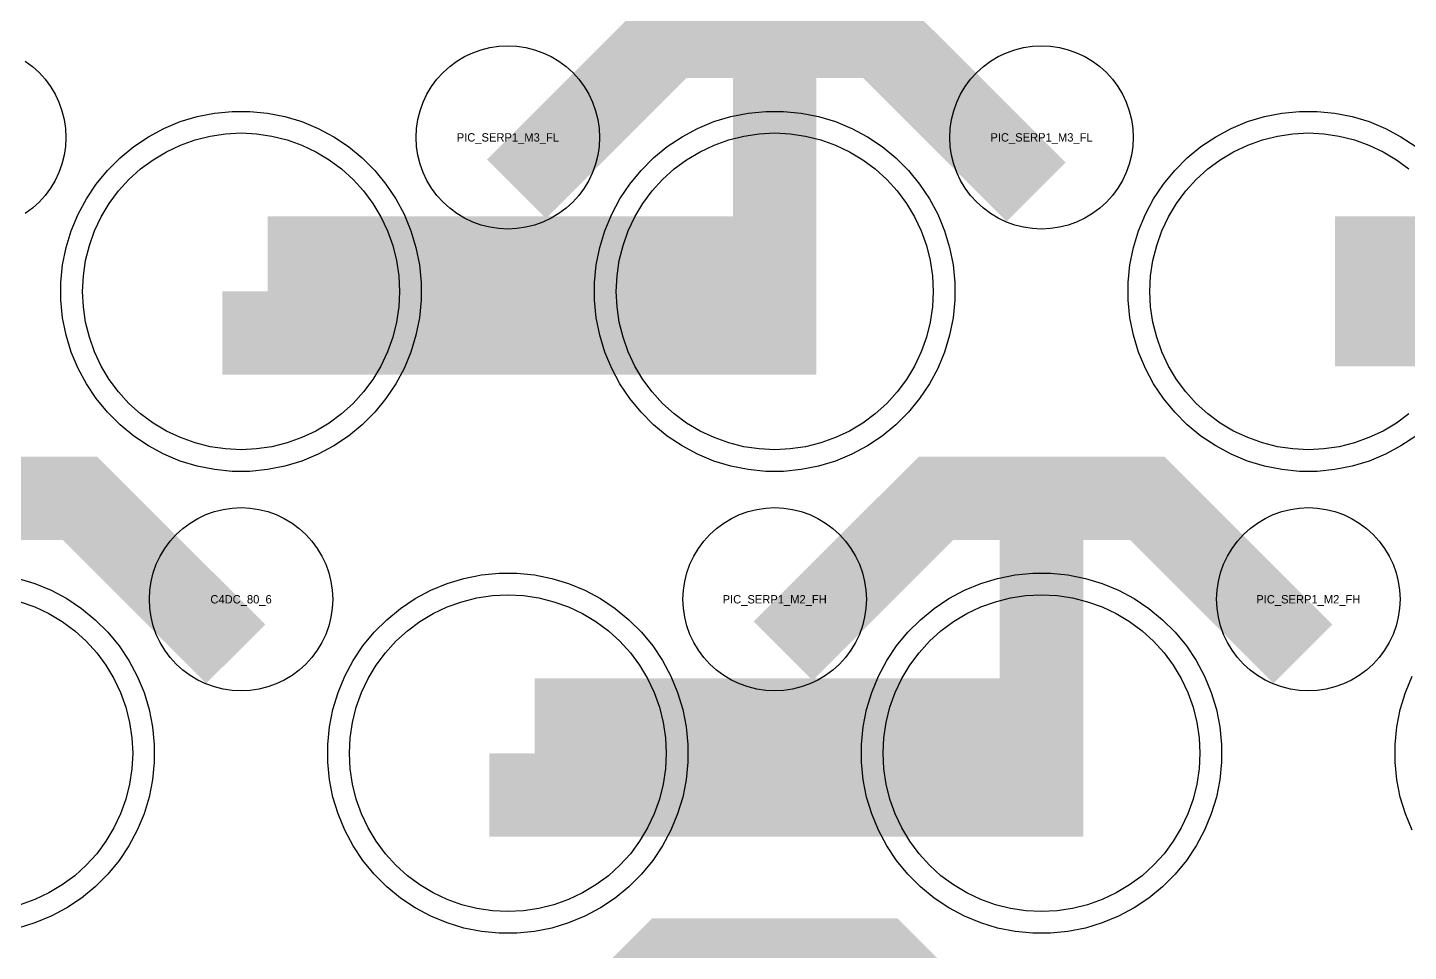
# Model space of a CAD drawing. Extents: x -11880 to 11880, y -14992 to 14992.
# Drawn here: x -9904 to -9490, y -3813.9 to -3536.8 of the extents above; entities that cross this region are included whole.
import ezdxf
from ezdxf.enums import TextEntityAlignment as Align

# ---------------------------------------------------------------- set-up
doc = ezdxf.new("R2010")
doc.units = 0
doc.header["$MEASUREMENT"] = 0
for name, color, linetype in [('GDS_775_DT_237', 138, 'CONTINUOUS'), ('RDL1_FS', 34, 'CONTINUOUS'), ('RDL_BS', 160, 'CONTINUOUS')]:
    doc.layers.add(name, color=color, linetype=linetype)

msp = doc.modelspace()

# ---------------------------------------------------------------- linework, layer by layer
at = {"layer": 'RDL1_FS'}
for points in [[(-9840, -3663.384), (-9844.657, -3663.155), (-9849.268, -3662.471), (-9853.791, -3661.339), (-9858.181, -3659.767), (-9862.395, -3657.775), (-9866.395, -3655.377), (-9870.14, -3652.599), (-9873.594, -3649.469), (-9876.724, -3646.015), (-9879.502, -3642.27), (-9881.9, -3638.27), (-9883.892, -3634.056), (-9885.464, -3629.666), (-9886.596, -3625.143), (-9887.28, -3620.532), (-9887.509, -3615.875), (-9887.28, -3611.218), (-9886.596, -3606.607), (-9885.464, -3602.084), (-9883.892, -3597.694), (-9881.9, -3593.48), (-9879.502, -3589.48), (-9876.724, -3585.735), (-9873.594, -3582.281), (-9870.14, -3579.151), (-9866.395, -3576.373), (-9862.395, -3573.975), (-9858.181, -3571.983), (-9853.791, -3570.411), (-9849.268, -3569.279), (-9844.657, -3568.595), (-9840, -3568.366), (-9835.343, -3568.595), (-9830.732, -3569.279), (-9826.209, -3570.411), (-9821.819, -3571.983), (-9817.605, -3573.975), (-9813.605, -3576.373), (-9809.86, -3579.151), (-9806.406, -3582.281), (-9803.276, -3585.735), (-9800.498, -3589.48), (-9798.1, -3593.48), (-9796.108, -3597.694), (-9794.536, -3602.084), (-9793.404, -3606.607), (-9792.72, -3611.218), (-9792.491, -3615.875), (-9792.72, -3620.532), (-9793.404, -3625.143), (-9794.536, -3629.666), (-9796.108, -3634.056), (-9798.1, -3638.27), (-9800.498, -3642.27), (-9803.276, -3646.015), (-9806.406, -3649.469), (-9809.86, -3652.599), (-9813.605, -3655.377), (-9817.605, -3657.775), (-9821.819, -3659.767), (-9826.209, -3661.339), (-9830.732, -3662.471), (-9835.343, -3663.155)], [(-9680, -3663.384), (-9684.657, -3663.155), (-9689.268, -3662.471), (-9693.791, -3661.339), (-9698.181, -3659.767), (-9702.395, -3657.775), (-9706.395, -3655.377), (-9710.14, -3652.599), (-9713.594, -3649.469), (-9716.724, -3646.015), (-9719.502, -3642.27), (-9721.9, -3638.27), (-9723.892, -3634.056), (-9725.464, -3629.666), (-9726.596, -3625.143), (-9727.28, -3620.532), (-9727.509, -3615.875), (-9727.28, -3611.218), (-9726.596, -3606.607), (-9725.464, -3602.084), (-9723.892, -3597.694), (-9721.9, -3593.48), (-9719.502, -3589.48), (-9716.724, -3585.735), (-9713.594, -3582.281), (-9710.14, -3579.151), (-9706.395, -3576.373), (-9702.395, -3573.975), (-9698.181, -3571.983), (-9693.791, -3570.411), (-9689.268, -3569.279), (-9684.657, -3568.595), (-9680, -3568.366), (-9675.343, -3568.595), (-9670.732, -3569.279), (-9666.209, -3570.411), (-9661.819, -3571.983), (-9657.605, -3573.975), (-9653.605, -3576.373), (-9649.86, -3579.151), (-9646.406, -3582.281), (-9643.276, -3585.735), (-9640.498, -3589.48), (-9638.1, -3593.48), (-9636.108, -3597.694), (-9634.536, -3602.084), (-9633.404, -3606.607), (-9632.72, -3611.218), (-9632.491, -3615.875), (-9632.72, -3620.532), (-9633.404, -3625.143), (-9634.536, -3629.666), (-9636.108, -3634.056), (-9638.1, -3638.27), (-9640.498, -3642.27), (-9643.276, -3646.015), (-9646.406, -3649.469), (-9649.86, -3652.599), (-9653.605, -3655.377), (-9657.605, -3657.775), (-9661.819, -3659.767), (-9666.209, -3661.339), (-9670.732, -3662.471), (-9675.343, -3663.155)], [(-9760, -3801.949), (-9764.657, -3801.72), (-9769.268, -3801.036), (-9773.791, -3799.904), (-9778.181, -3798.332), (-9782.395, -3796.34), (-9786.395, -3793.942), (-9790.14, -3791.164), (-9793.594, -3788.034), (-9796.724, -3784.58), (-9799.502, -3780.835), (-9801.9, -3776.835), (-9803.892, -3772.621), (-9805.464, -3768.231), (-9806.596, -3763.708), (-9807.28, -3759.097), (-9807.509, -3754.44), (-9807.28, -3749.783), (-9806.596, -3745.172), (-9805.464, -3740.649), (-9803.892, -3736.259), (-9801.9, -3732.045), (-9799.502, -3728.045), (-9796.724, -3724.3), (-9793.594, -3720.846), (-9790.14, -3717.716), (-9786.395, -3714.938), (-9782.395, -3712.54), (-9778.181, -3710.548), (-9773.791, -3708.976), (-9769.268, -3707.844), (-9764.657, -3707.16), (-9760, -3706.931), (-9755.343, -3707.16), (-9750.732, -3707.844), (-9746.209, -3708.976), (-9741.819, -3710.548), (-9737.605, -3712.54), (-9733.605, -3714.938), (-9729.86, -3717.716), (-9726.406, -3720.846), (-9723.276, -3724.3), (-9720.498, -3728.045), (-9718.1, -3732.045), (-9716.108, -3736.259), (-9714.536, -3740.649), (-9713.404, -3745.172), (-9712.72, -3749.783), (-9712.491, -3754.44), (-9712.72, -3759.097), (-9713.404, -3763.708), (-9714.536, -3768.231), (-9716.108, -3772.621), (-9718.1, -3776.835), (-9720.498, -3780.835), (-9723.276, -3784.58), (-9726.406, -3788.034), (-9729.86, -3791.164), (-9733.605, -3793.942), (-9737.605, -3796.34), (-9741.819, -3798.332), (-9746.209, -3799.904), (-9750.732, -3801.036), (-9755.343, -3801.72)], [(-9600, -3801.949), (-9604.657, -3801.72), (-9609.268, -3801.036), (-9613.791, -3799.904), (-9618.181, -3798.332), (-9622.395, -3796.34), (-9626.395, -3793.942), (-9630.14, -3791.164), (-9633.594, -3788.034), (-9636.724, -3784.58), (-9639.502, -3780.835), (-9641.9, -3776.835), (-9643.892, -3772.621), (-9645.464, -3768.231), (-9646.596, -3763.708), (-9647.28, -3759.097), (-9647.509, -3754.44), (-9647.28, -3749.783), (-9646.596, -3745.172), (-9645.464, -3740.649), (-9643.892, -3736.259), (-9641.9, -3732.045), (-9639.502, -3728.045), (-9636.724, -3724.3), (-9633.594, -3720.846), (-9630.14, -3717.716), (-9626.395, -3714.938), (-9622.395, -3712.54), (-9618.181, -3710.548), (-9613.791, -3708.976), (-9609.268, -3707.844), (-9604.657, -3707.16), (-9600, -3706.931), (-9595.343, -3707.16), (-9590.732, -3707.844), (-9586.209, -3708.976), (-9581.819, -3710.548), (-9577.605, -3712.54), (-9573.605, -3714.938), (-9569.86, -3717.716), (-9566.406, -3720.846), (-9563.276, -3724.3), (-9560.498, -3728.045), (-9558.1, -3732.045), (-9556.108, -3736.259), (-9554.536, -3740.649), (-9553.404, -3745.172), (-9552.72, -3749.783), (-9552.491, -3754.44), (-9552.72, -3759.097), (-9553.404, -3763.708), (-9554.536, -3768.231), (-9556.108, -3772.621), (-9558.1, -3776.835), (-9560.498, -3780.835), (-9563.276, -3784.58), (-9566.406, -3788.034), (-9569.86, -3791.164), (-9573.605, -3793.942), (-9577.605, -3796.34), (-9581.819, -3798.332), (-9586.209, -3799.904), (-9590.732, -3801.036), (-9595.343, -3801.72)]]:
    msp.add_lwpolyline(points, close=True, dxfattribs=at)
for points in [[(-9489.86, -3652.599), (-9493.605, -3655.377), (-9497.605, -3657.775), (-9501.819, -3659.767), (-9506.209, -3661.339), (-9510.732, -3662.471), (-9515.343, -3663.155), (-9520, -3663.384), (-9524.657, -3663.155), (-9529.268, -3662.471), (-9533.791, -3661.339), (-9538.181, -3659.767), (-9542.395, -3657.775), (-9546.395, -3655.377), (-9550.14, -3652.599), (-9553.594, -3649.469), (-9556.724, -3646.015), (-9559.502, -3642.27), (-9561.9, -3638.27), (-9563.892, -3634.056), (-9565.464, -3629.666), (-9566.596, -3625.143), (-9567.28, -3620.532), (-9567.509, -3615.875), (-9567.28, -3611.218), (-9566.596, -3606.607), (-9565.464, -3602.084), (-9563.892, -3597.694), (-9561.9, -3593.48), (-9559.502, -3589.48), (-9556.724, -3585.735), (-9553.594, -3582.281), (-9550.14, -3579.151), (-9546.395, -3576.373), (-9542.395, -3573.975), (-9538.181, -3571.983), (-9533.791, -3570.411), (-9529.268, -3569.279), (-9524.657, -3568.595), (-9520, -3568.366), (-9515.343, -3568.595), (-9510.732, -3569.279), (-9506.209, -3570.411), (-9501.819, -3571.983), (-9497.605, -3573.975), (-9493.605, -3576.373), (-9489.86, -3579.151)], [(-9906.209, -3708.976), (-9901.819, -3710.548), (-9897.605, -3712.54), (-9893.605, -3714.938), (-9889.86, -3717.716), (-9886.406, -3720.846), (-9883.276, -3724.3), (-9880.498, -3728.045), (-9878.1, -3732.045), (-9876.108, -3736.259), (-9874.536, -3740.649), (-9873.404, -3745.172), (-9872.72, -3749.783), (-9872.491, -3754.44), (-9872.72, -3759.097), (-9873.404, -3763.708), (-9874.536, -3768.231), (-9876.108, -3772.621), (-9878.1, -3776.835), (-9880.498, -3780.835), (-9883.276, -3784.58), (-9886.406, -3788.034), (-9889.86, -3791.164), (-9893.605, -3793.942), (-9897.605, -3796.34), (-9901.819, -3798.332), (-9906.209, -3799.904)]]:
    msp.add_lwpolyline(points, dxfattribs=at)
for points in [[(-9831.998, -3615.875, 45, 45, 0), (-9759.998, -3615.875, 45, 45, 0)], [(-9759.998, -3615.875, 45, 45, 0), (-9687.998, -3615.875, 45, 45, 0)], [(-9511.998, -3615.875, 45, 45, 0), (-9439.998, -3615.875, 45, 45, 0)], [(-9751.998, -3754.44, 45, 45, 0), (-9679.998, -3754.44, 45, 45, 0)], [(-9679.998, -3754.44, 45, 45, 0), (-9607.998, -3754.44, 45, 45, 0)]]:
    msp.add_lwpolyline(points, format="xyseb", dxfattribs=at)
at = {"layer": 'RDL_BS'}
for points in [[(-9680, -3640.875, 25, 25, 0), (-9680, -3526.874, 25, 25, 0)], [(-9757.438, -3585.189, 25, 25, 0), (-9711.623, -3539.374, 25, 25, 0), (-9678.07, -3539.374, 25, 25, 0)], [(-9601.599, -3586.088, 25, 25, 0), (-9648.313, -3539.374, 25, 25, 0), (-9678.071, -3539.374, 25, 25, 0)], [(-9845.603, -3628.375, 25, 25, 0), (-9667.5, -3628.375, 25, 25, 0)], [(-9600, -3779.44, 25, 25, 0), (-9600, -3665.439, 25, 25, 0)], [(-9841.599, -3724.653, 25, 25, 0), (-9888.313, -3677.939, 25, 25, 0), (-9918.071, -3677.939, 25, 25, 0)], [(-9677.438, -3723.754, 25, 25, 0), (-9631.623, -3677.939, 25, 25, 0), (-9598.07, -3677.939, 25, 25, 0)], [(-9521.599, -3724.653, 25, 25, 0), (-9568.313, -3677.939, 25, 25, 0), (-9598.071, -3677.939, 25, 25, 0)], [(-9765.603, -3766.94, 25, 25, 0), (-9587.5, -3766.94, 25, 25, 0)], [(-9680, -3918.005, 25, 25, 0), (-9680, -3804.004, 25, 25, 0)], [(-9757.438, -3862.319, 25, 25, 0), (-9711.623, -3816.504, 25, 25, 0), (-9678.07, -3816.504, 25, 25, 0)], [(-9601.599, -3863.218, 25, 25, 0), (-9648.313, -3816.504, 25, 25, 0), (-9678.071, -3816.504, 25, 25, 0)]]:
    msp.add_lwpolyline(points, format="xyseb", dxfattribs=at)
for points in [[(-9760, -3597.181), (-9762.693, -3597.049), (-9765.365, -3596.653), (-9767.984, -3595.996), (-9770.519, -3595.089), (-9772.956, -3593.937), (-9775.28, -3592.544), (-9777.443, -3590.941), (-9779.442, -3589.129), (-9781.254, -3587.13), (-9782.857, -3584.967), (-9784.25, -3582.643), (-9785.402, -3580.206), (-9786.309, -3577.671), (-9786.966, -3575.052), (-9787.362, -3572.38), (-9787.494, -3569.687), (-9787.362, -3566.994), (-9786.966, -3564.322), (-9786.309, -3561.703), (-9785.402, -3559.168), (-9784.25, -3556.731), (-9782.857, -3554.407), (-9781.254, -3552.244), (-9779.442, -3550.245), (-9777.443, -3548.433), (-9775.28, -3546.83), (-9772.956, -3545.437), (-9770.519, -3544.285), (-9767.984, -3543.378), (-9765.365, -3542.721), (-9762.693, -3542.325), (-9760, -3542.193), (-9757.307, -3542.325), (-9754.635, -3542.721), (-9752.016, -3543.378), (-9749.481, -3544.285), (-9747.044, -3545.437), (-9744.72, -3546.83), (-9742.557, -3548.433), (-9740.558, -3550.245), (-9738.746, -3552.244), (-9737.143, -3554.407), (-9735.75, -3556.731), (-9734.598, -3559.168), (-9733.691, -3561.703), (-9733.034, -3564.322), (-9732.638, -3566.994), (-9732.506, -3569.687), (-9732.638, -3572.38), (-9733.034, -3575.052), (-9733.691, -3577.671), (-9734.598, -3580.206), (-9735.75, -3582.643), (-9737.143, -3584.967), (-9738.746, -3587.13), (-9740.558, -3589.129), (-9742.557, -3590.941), (-9744.72, -3592.544), (-9747.044, -3593.937), (-9749.481, -3595.089), (-9752.016, -3595.996), (-9754.635, -3596.653), (-9757.307, -3597.049)], [(-9600, -3597.181), (-9602.693, -3597.049), (-9605.365, -3596.653), (-9607.984, -3595.996), (-9610.519, -3595.089), (-9612.956, -3593.937), (-9615.28, -3592.544), (-9617.443, -3590.941), (-9619.442, -3589.129), (-9621.254, -3587.13), (-9622.857, -3584.967), (-9624.25, -3582.643), (-9625.402, -3580.206), (-9626.309, -3577.671), (-9626.966, -3575.052), (-9627.362, -3572.38), (-9627.494, -3569.687), (-9627.362, -3566.994), (-9626.966, -3564.322), (-9626.309, -3561.703), (-9625.402, -3559.168), (-9624.25, -3556.731), (-9622.857, -3554.407), (-9621.254, -3552.244), (-9619.442, -3550.245), (-9617.443, -3548.433), (-9615.28, -3546.83), (-9612.956, -3545.437), (-9610.519, -3544.285), (-9607.984, -3543.378), (-9605.365, -3542.721), (-9602.693, -3542.325), (-9600, -3542.193), (-9597.307, -3542.325), (-9594.635, -3542.721), (-9592.016, -3543.378), (-9589.481, -3544.285), (-9587.044, -3545.437), (-9584.72, -3546.83), (-9582.557, -3548.433), (-9580.558, -3550.245), (-9578.746, -3552.244), (-9577.143, -3554.407), (-9575.75, -3556.731), (-9574.598, -3559.168), (-9573.691, -3561.703), (-9573.034, -3564.322), (-9572.638, -3566.994), (-9572.506, -3569.687), (-9572.638, -3572.38), (-9573.034, -3575.052), (-9573.691, -3577.671), (-9574.598, -3580.206), (-9575.75, -3582.643), (-9577.143, -3584.967), (-9578.746, -3587.13), (-9580.558, -3589.129), (-9582.557, -3590.941), (-9584.72, -3592.544), (-9587.044, -3593.937), (-9589.481, -3595.089), (-9592.016, -3595.996), (-9594.635, -3596.653), (-9597.307, -3597.049)], [(-9842.644, -3669.875), (-9847.938, -3669.358), (-9853.165, -3668.312), (-9858.205, -3666.781), (-9863.115, -3664.75), (-9867.777, -3662.258), (-9872.191, -3659.311), (-9876.292, -3655.949), (-9880.074, -3652.167), (-9883.436, -3648.066), (-9886.383, -3643.652), (-9888.875, -3638.99), (-9890.906, -3634.08), (-9892.437, -3629.04), (-9893.483, -3623.813), (-9894, -3618.519), (-9894, -3613.231), (-9893.483, -3607.937), (-9892.437, -3602.71), (-9890.906, -3597.67), (-9888.875, -3592.76), (-9886.383, -3588.098), (-9883.436, -3583.684), (-9880.074, -3579.583), (-9876.292, -3575.801), (-9872.191, -3572.439), (-9867.777, -3569.492), (-9863.115, -3567), (-9858.205, -3564.969), (-9853.165, -3563.438), (-9847.938, -3562.392), (-9842.644, -3561.875), (-9837.356, -3561.875), (-9832.062, -3562.392), (-9826.835, -3563.438), (-9821.795, -3564.969), (-9816.885, -3567), (-9812.223, -3569.492), (-9807.809, -3572.439), (-9803.708, -3575.801), (-9799.926, -3579.583), (-9796.564, -3583.684), (-9793.617, -3588.098), (-9791.125, -3592.76), (-9789.094, -3597.67), (-9787.563, -3602.71), (-9786.517, -3607.937), (-9786, -3613.231), (-9786, -3618.519), (-9786.517, -3623.813), (-9787.563, -3629.04), (-9789.094, -3634.08), (-9791.125, -3638.99), (-9793.617, -3643.652), (-9796.564, -3648.066), (-9799.926, -3652.167), (-9803.708, -3655.949), (-9807.809, -3659.311), (-9812.223, -3662.258), (-9816.885, -3664.75), (-9821.795, -3666.781), (-9826.835, -3668.312), (-9832.062, -3669.358), (-9837.356, -3669.875)], [(-9682.644, -3669.875), (-9687.938, -3669.358), (-9693.165, -3668.312), (-9698.205, -3666.781), (-9703.115, -3664.75), (-9707.777, -3662.258), (-9712.191, -3659.311), (-9716.292, -3655.949), (-9720.074, -3652.167), (-9723.436, -3648.066), (-9726.383, -3643.652), (-9728.875, -3638.99), (-9730.906, -3634.08), (-9732.437, -3629.04), (-9733.483, -3623.813), (-9734, -3618.519), (-9734, -3613.231), (-9733.483, -3607.937), (-9732.437, -3602.71), (-9730.906, -3597.67), (-9728.875, -3592.76), (-9726.383, -3588.098), (-9723.436, -3583.684), (-9720.074, -3579.583), (-9716.292, -3575.801), (-9712.191, -3572.439), (-9707.777, -3569.492), (-9703.115, -3567), (-9698.205, -3564.969), (-9693.165, -3563.438), (-9687.938, -3562.392), (-9682.644, -3561.875), (-9677.356, -3561.875), (-9672.062, -3562.392), (-9666.835, -3563.438), (-9661.795, -3564.969), (-9656.885, -3567), (-9652.223, -3569.492), (-9647.809, -3572.439), (-9643.708, -3575.801), (-9639.926, -3579.583), (-9636.564, -3583.684), (-9633.617, -3588.098), (-9631.125, -3592.76), (-9629.094, -3597.67), (-9627.563, -3602.71), (-9626.517, -3607.937), (-9626, -3613.231), (-9626, -3618.519), (-9626.517, -3623.813), (-9627.563, -3629.04), (-9629.094, -3634.08), (-9631.125, -3638.99), (-9633.617, -3643.652), (-9636.564, -3648.066), (-9639.926, -3652.167), (-9643.708, -3655.949), (-9647.809, -3659.311), (-9652.223, -3662.258), (-9656.885, -3664.75), (-9661.795, -3666.781), (-9666.835, -3668.312), (-9672.062, -3669.358), (-9677.356, -3669.875)], [(-9840, -3735.746), (-9842.693, -3735.614), (-9845.365, -3735.218), (-9847.984, -3734.561), (-9850.519, -3733.654), (-9852.956, -3732.502), (-9855.28, -3731.109), (-9857.443, -3729.506), (-9859.442, -3727.694), (-9861.254, -3725.695), (-9862.857, -3723.532), (-9864.25, -3721.208), (-9865.402, -3718.771), (-9866.309, -3716.236), (-9866.966, -3713.617), (-9867.362, -3710.945), (-9867.494, -3708.252), (-9867.362, -3705.559), (-9866.966, -3702.887), (-9866.309, -3700.268), (-9865.402, -3697.733), (-9864.25, -3695.296), (-9862.857, -3692.972), (-9861.254, -3690.809), (-9859.442, -3688.81), (-9857.443, -3686.998), (-9855.28, -3685.395), (-9852.956, -3684.002), (-9850.519, -3682.85), (-9847.984, -3681.943), (-9845.365, -3681.286), (-9842.693, -3680.89), (-9840, -3680.758), (-9837.307, -3680.89), (-9834.635, -3681.286), (-9832.016, -3681.943), (-9829.481, -3682.85), (-9827.044, -3684.002), (-9824.72, -3685.395), (-9822.557, -3686.998), (-9820.558, -3688.81), (-9818.746, -3690.809), (-9817.143, -3692.972), (-9815.75, -3695.296), (-9814.598, -3697.733), (-9813.691, -3700.268), (-9813.034, -3702.887), (-9812.638, -3705.559), (-9812.506, -3708.252), (-9812.638, -3710.945), (-9813.034, -3713.617), (-9813.691, -3716.236), (-9814.598, -3718.771), (-9815.75, -3721.208), (-9817.143, -3723.532), (-9818.746, -3725.695), (-9820.558, -3727.694), (-9822.557, -3729.506), (-9824.72, -3731.109), (-9827.044, -3732.502), (-9829.481, -3733.654), (-9832.016, -3734.561), (-9834.635, -3735.218), (-9837.307, -3735.614)], [(-9680, -3735.746), (-9682.693, -3735.614), (-9685.365, -3735.218), (-9687.984, -3734.561), (-9690.519, -3733.654), (-9692.956, -3732.502), (-9695.28, -3731.109), (-9697.443, -3729.506), (-9699.442, -3727.694), (-9701.254, -3725.695), (-9702.857, -3723.532), (-9704.25, -3721.208), (-9705.402, -3718.771), (-9706.309, -3716.236), (-9706.966, -3713.617), (-9707.362, -3710.945), (-9707.494, -3708.252), (-9707.362, -3705.559), (-9706.966, -3702.887), (-9706.309, -3700.268), (-9705.402, -3697.733), (-9704.25, -3695.296), (-9702.857, -3692.972), (-9701.254, -3690.809), (-9699.442, -3688.81), (-9697.443, -3686.998), (-9695.28, -3685.395), (-9692.956, -3684.002), (-9690.519, -3682.85), (-9687.984, -3681.943), (-9685.365, -3681.286), (-9682.693, -3680.89), (-9680, -3680.758), (-9677.307, -3680.89), (-9674.635, -3681.286), (-9672.016, -3681.943), (-9669.481, -3682.85), (-9667.044, -3684.002), (-9664.72, -3685.395), (-9662.557, -3686.998), (-9660.558, -3688.81), (-9658.746, -3690.809), (-9657.143, -3692.972), (-9655.75, -3695.296), (-9654.598, -3697.733), (-9653.691, -3700.268), (-9653.034, -3702.887), (-9652.638, -3705.559), (-9652.506, -3708.252), (-9652.638, -3710.945), (-9653.034, -3713.617), (-9653.691, -3716.236), (-9654.598, -3718.771), (-9655.75, -3721.208), (-9657.143, -3723.532), (-9658.746, -3725.695), (-9660.558, -3727.694), (-9662.557, -3729.506), (-9664.72, -3731.109), (-9667.044, -3732.502), (-9669.481, -3733.654), (-9672.016, -3734.561), (-9674.635, -3735.218), (-9677.307, -3735.614)], [(-9520, -3735.746), (-9522.693, -3735.614), (-9525.365, -3735.218), (-9527.984, -3734.561), (-9530.519, -3733.654), (-9532.956, -3732.502), (-9535.28, -3731.109), (-9537.443, -3729.506), (-9539.442, -3727.694), (-9541.254, -3725.695), (-9542.857, -3723.532), (-9544.25, -3721.208), (-9545.402, -3718.771), (-9546.309, -3716.236), (-9546.966, -3713.617), (-9547.362, -3710.945), (-9547.494, -3708.252), (-9547.362, -3705.559), (-9546.966, -3702.887), (-9546.309, -3700.268), (-9545.402, -3697.733), (-9544.25, -3695.296), (-9542.857, -3692.972), (-9541.254, -3690.809), (-9539.442, -3688.81), (-9537.443, -3686.998), (-9535.28, -3685.395), (-9532.956, -3684.002), (-9530.519, -3682.85), (-9527.984, -3681.943), (-9525.365, -3681.286), (-9522.693, -3680.89), (-9520, -3680.758), (-9517.307, -3680.89), (-9514.635, -3681.286), (-9512.016, -3681.943), (-9509.481, -3682.85), (-9507.044, -3684.002), (-9504.72, -3685.395), (-9502.557, -3686.998), (-9500.558, -3688.81), (-9498.746, -3690.809), (-9497.143, -3692.972), (-9495.75, -3695.296), (-9494.598, -3697.733), (-9493.691, -3700.268), (-9493.034, -3702.887), (-9492.638, -3705.559), (-9492.506, -3708.252), (-9492.638, -3710.945), (-9493.034, -3713.617), (-9493.691, -3716.236), (-9494.598, -3718.771), (-9495.75, -3721.208), (-9497.143, -3723.532), (-9498.746, -3725.695), (-9500.558, -3727.694), (-9502.557, -3729.506), (-9504.72, -3731.109), (-9507.044, -3732.502), (-9509.481, -3733.654), (-9512.016, -3734.561), (-9514.635, -3735.218), (-9517.307, -3735.614)], [(-9762.644, -3808.44), (-9767.938, -3807.923), (-9773.165, -3806.877), (-9778.205, -3805.346), (-9783.115, -3803.315), (-9787.777, -3800.823), (-9792.191, -3797.876), (-9796.292, -3794.514), (-9800.074, -3790.732), (-9803.436, -3786.631), (-9806.383, -3782.217), (-9808.875, -3777.555), (-9810.906, -3772.645), (-9812.437, -3767.605), (-9813.483, -3762.378), (-9814, -3757.084), (-9814, -3751.796), (-9813.483, -3746.502), (-9812.437, -3741.275), (-9810.906, -3736.235), (-9808.875, -3731.325), (-9806.383, -3726.663), (-9803.436, -3722.249), (-9800.074, -3718.148), (-9796.292, -3714.366), (-9792.191, -3711.004), (-9787.777, -3708.057), (-9783.115, -3705.565), (-9778.205, -3703.534), (-9773.165, -3702.003), (-9767.938, -3700.957), (-9762.644, -3700.44), (-9757.356, -3700.44), (-9752.062, -3700.957), (-9746.835, -3702.003), (-9741.795, -3703.534), (-9736.885, -3705.565), (-9732.223, -3708.057), (-9727.809, -3711.004), (-9723.708, -3714.366), (-9719.926, -3718.148), (-9716.564, -3722.249), (-9713.617, -3726.663), (-9711.125, -3731.325), (-9709.094, -3736.235), (-9707.563, -3741.275), (-9706.517, -3746.502), (-9706, -3751.796), (-9706, -3757.084), (-9706.517, -3762.378), (-9707.563, -3767.605), (-9709.094, -3772.645), (-9711.125, -3777.555), (-9713.617, -3782.217), (-9716.564, -3786.631), (-9719.926, -3790.732), (-9723.708, -3794.514), (-9727.809, -3797.876), (-9732.223, -3800.823), (-9736.885, -3803.315), (-9741.795, -3805.346), (-9746.835, -3806.877), (-9752.062, -3807.923), (-9757.356, -3808.44)], [(-9602.644, -3808.44), (-9607.938, -3807.923), (-9613.165, -3806.877), (-9618.205, -3805.346), (-9623.115, -3803.315), (-9627.777, -3800.823), (-9632.191, -3797.876), (-9636.292, -3794.514), (-9640.074, -3790.732), (-9643.436, -3786.631), (-9646.383, -3782.217), (-9648.875, -3777.555), (-9650.906, -3772.645), (-9652.437, -3767.605), (-9653.483, -3762.378), (-9654, -3757.084), (-9654, -3751.796), (-9653.483, -3746.502), (-9652.437, -3741.275), (-9650.906, -3736.235), (-9648.875, -3731.325), (-9646.383, -3726.663), (-9643.436, -3722.249), (-9640.074, -3718.148), (-9636.292, -3714.366), (-9632.191, -3711.004), (-9627.777, -3708.057), (-9623.115, -3705.565), (-9618.205, -3703.534), (-9613.165, -3702.003), (-9607.938, -3700.957), (-9602.644, -3700.44), (-9597.356, -3700.44), (-9592.062, -3700.957), (-9586.835, -3702.003), (-9581.795, -3703.534), (-9576.885, -3705.565), (-9572.223, -3708.057), (-9567.809, -3711.004), (-9563.708, -3714.366), (-9559.926, -3718.148), (-9556.564, -3722.249), (-9553.617, -3726.663), (-9551.125, -3731.325), (-9549.094, -3736.235), (-9547.563, -3741.275), (-9546.517, -3746.502), (-9546, -3751.796), (-9546, -3757.084), (-9546.517, -3762.378), (-9547.563, -3767.605), (-9549.094, -3772.645), (-9551.125, -3777.555), (-9553.617, -3782.217), (-9556.564, -3786.631), (-9559.926, -3790.732), (-9563.708, -3794.514), (-9567.809, -3797.876), (-9572.223, -3800.823), (-9576.885, -3803.315), (-9581.795, -3805.346), (-9586.835, -3806.877), (-9592.062, -3807.923), (-9597.356, -3808.44)]]:
    msp.add_lwpolyline(points, close=True, dxfattribs=at)
for points in [[(-9904.72, -3546.83), (-9902.557, -3548.433), (-9900.558, -3550.245), (-9898.746, -3552.244), (-9897.143, -3554.407), (-9895.75, -3556.731), (-9894.598, -3559.168), (-9893.691, -3561.703), (-9893.034, -3564.322), (-9892.638, -3566.994), (-9892.506, -3569.687), (-9892.638, -3572.38), (-9893.034, -3575.052), (-9893.691, -3577.671), (-9894.598, -3580.206), (-9895.75, -3582.643), (-9897.143, -3584.967), (-9898.746, -3587.13), (-9900.558, -3589.129), (-9902.557, -3590.941), (-9904.72, -3592.544)], [(-9487.809, -3659.311), (-9492.223, -3662.258), (-9496.885, -3664.75), (-9501.795, -3666.781), (-9506.835, -3668.312), (-9512.062, -3669.358), (-9517.356, -3669.875), (-9522.644, -3669.875), (-9527.938, -3669.358), (-9533.165, -3668.312), (-9538.205, -3666.781), (-9543.115, -3664.75), (-9547.777, -3662.258), (-9552.191, -3659.311), (-9556.292, -3655.949), (-9560.074, -3652.167), (-9563.436, -3648.066), (-9566.383, -3643.652), (-9568.875, -3638.99), (-9570.906, -3634.08), (-9572.437, -3629.04), (-9573.483, -3623.813), (-9574, -3618.519), (-9574, -3613.231), (-9573.483, -3607.937), (-9572.437, -3602.71), (-9570.906, -3597.67), (-9568.875, -3592.76), (-9566.383, -3588.098), (-9563.436, -3583.684), (-9560.074, -3579.583), (-9556.292, -3575.801), (-9552.191, -3572.439), (-9547.777, -3569.492), (-9543.115, -3567), (-9538.205, -3564.969), (-9533.165, -3563.438), (-9527.938, -3562.392), (-9522.644, -3561.875), (-9517.356, -3561.875), (-9512.062, -3562.392), (-9506.835, -3563.438), (-9501.795, -3564.969), (-9496.885, -3567), (-9492.223, -3569.492), (-9487.809, -3572.439)], [(-9906.835, -3702.003), (-9901.795, -3703.534), (-9896.885, -3705.565), (-9892.223, -3708.057), (-9887.809, -3711.004), (-9883.708, -3714.366), (-9879.926, -3718.148), (-9876.564, -3722.249), (-9873.617, -3726.663), (-9871.125, -3731.325), (-9869.094, -3736.235), (-9867.563, -3741.275), (-9866.517, -3746.502), (-9866, -3751.796), (-9866, -3757.084), (-9866.517, -3762.378), (-9867.563, -3767.605), (-9869.094, -3772.645), (-9871.125, -3777.555), (-9873.617, -3782.217), (-9876.564, -3786.631), (-9879.926, -3790.732), (-9883.708, -3794.514), (-9887.809, -3797.876), (-9892.223, -3800.823), (-9896.885, -3803.315), (-9901.795, -3805.346), (-9906.835, -3806.877)]]:
    msp.add_lwpolyline(points, dxfattribs=at)
at = {"layer": 'RDL_BS', "color": 240, "true_color": 0xed1f24}
msp.add_lwpolyline([(-9488.875, -3777.555), (-9490.906, -3772.645), (-9492.437, -3767.605), (-9493.483, -3762.378), (-9494, -3757.084), (-9494, -3751.796), (-9493.483, -3746.502), (-9492.437, -3741.275), (-9490.906, -3736.235), (-9488.875, -3731.325)], dxfattribs=at)

# ---------------------------------------------------------------- texts
at = {"layer": 'GDS_775_DT_237'}
for s, p in [('PIC_SERP1_M3_FL', (-9760, -3569.687)), ('PIC_SERP1_M3_FL', (-9760, -3569.687)), ('PIC_SERP1_M3_FL', (-9600, -3569.687)), ('PIC_SERP1_M3_FL', (-9600, -3569.687)), ('C4DC_80_6', (-9840, -3708.252)), ('C4DC_80_6', (-9840, -3708.252)), ('PIC_SERP1_M2_FH', (-9680, -3708.252)), ('PIC_SERP1_M2_FH', (-9680, -3708.252)), ('PIC_SERP1_M2_FH', (-9520, -3708.252)), ('PIC_SERP1_M2_FH', (-9520, -3708.252))]:
    msp.add_text(s, height=2.5, dxfattribs=at).set_placement(p, align=Align.MIDDLE_CENTER)

doc.saveas('drawing.dxf')
